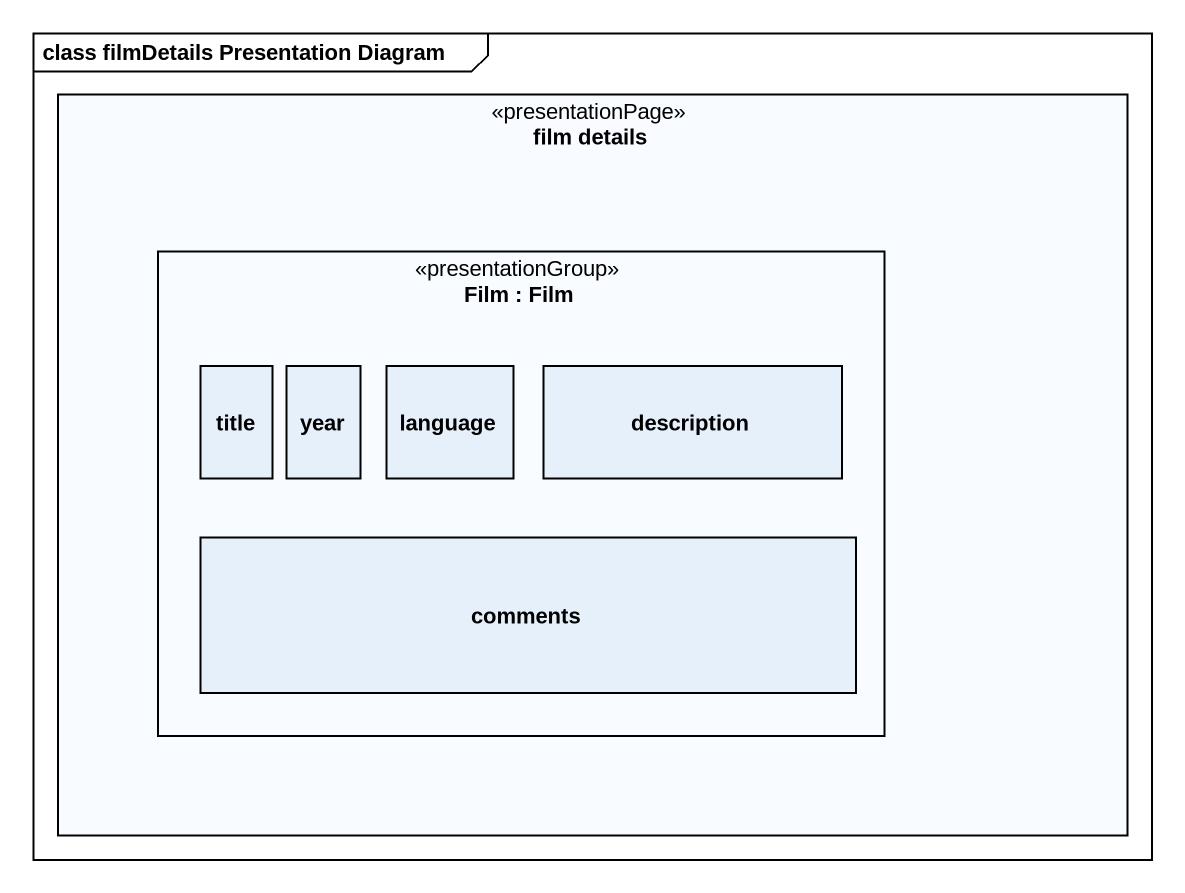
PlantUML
@startuml
mainframe class filmDetails Presentation Diagram
rectangle "film details" as film_details <<presentationPage>> {
  rectangle "Film : Film" as Film <<presentationGroup>> {
    rectangle "title" as title_
    rectangle year
    rectangle language
    rectangle description
    rectangle comments
  }
}
@enduml
